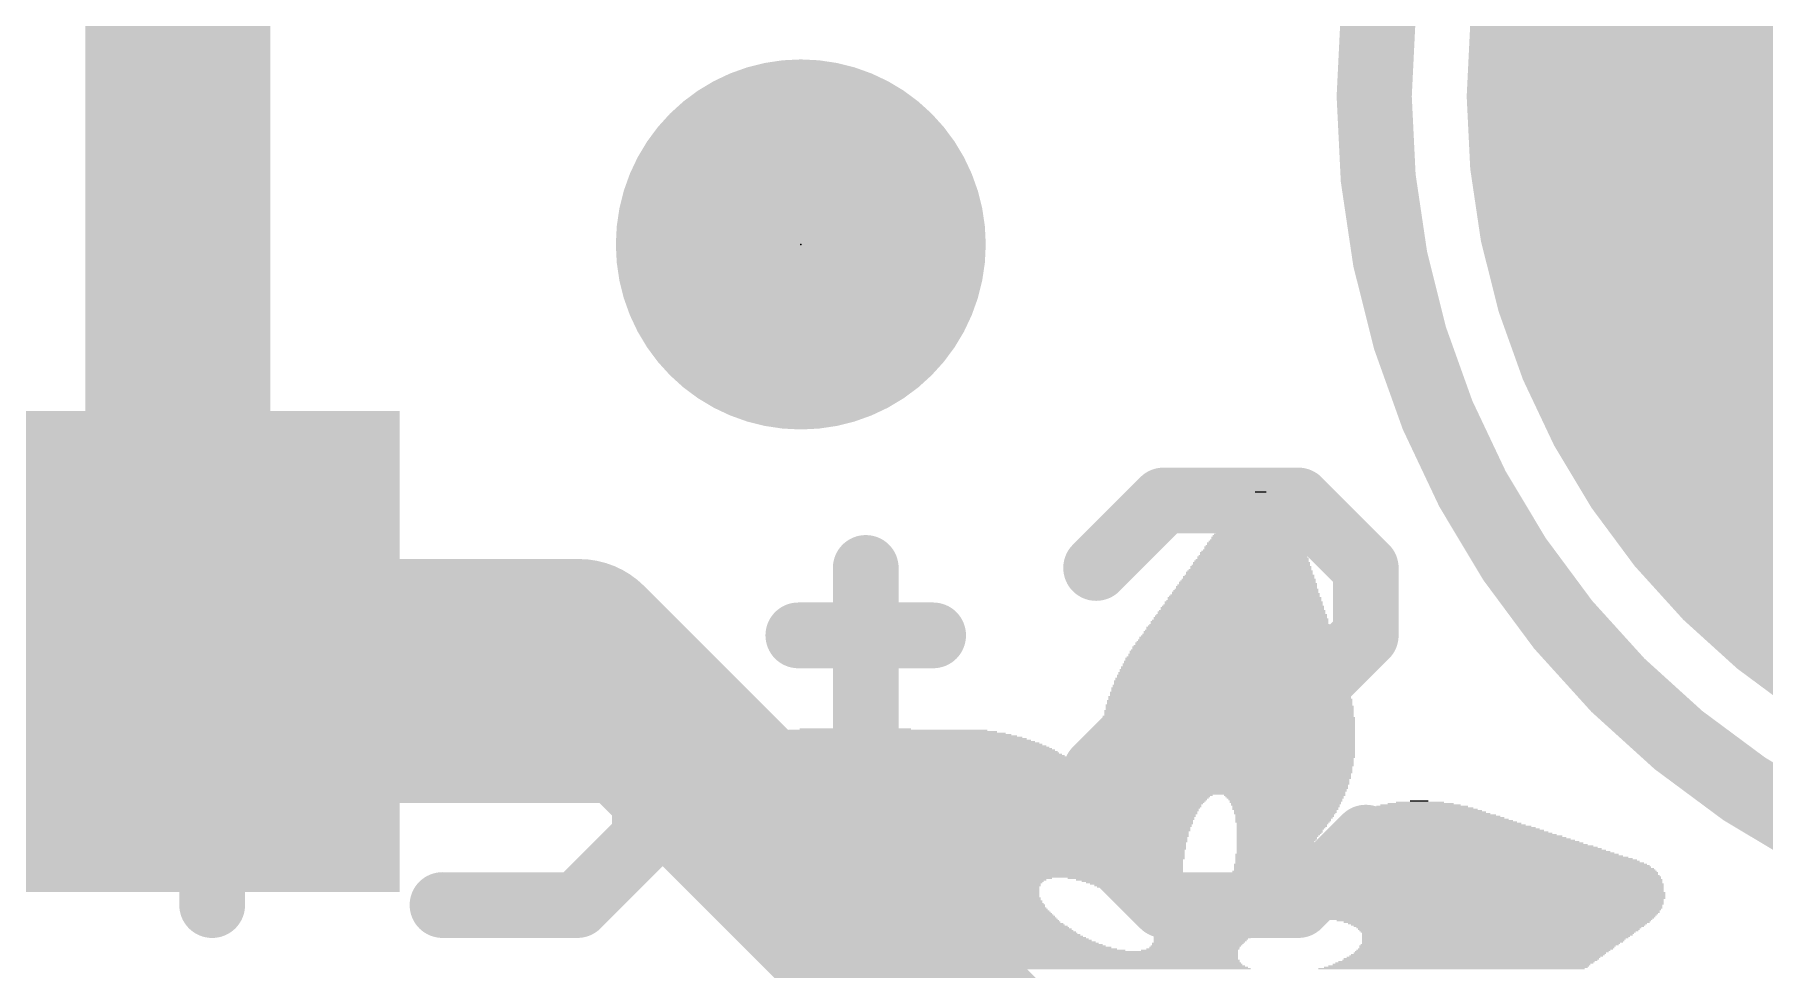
# Model space of a CAD drawing. Extents: x 0 to 23.1, y -0.1 to 28.2.
# Drawn here: x 14.629 to 19.305, y 23.141 to 25.667 of the extents above; entities that cross this region are included whole.
import ezdxf

# ---------------------------------------------------------------- set-up
doc = ezdxf.new("R2010")
doc.units = 0
for name, color, linetype in [('1', 12, 'CONTINUOUS'), ('17', 110, 'CONTINUOUS'), ('21', 40, 'CONTINUOUS'), ('22', 6, 'CONTINUOUS'), ('23', 53, 'CONTINUOUS')]:
    doc.layers.add(name, color=color, linetype=linetype)

# ---------------------------------------------------------------- blocks, each defined once
blk = doc.blocks.new('RECT')
blk.add_solid([(-0.5, -0.5), (0.5, -0.5), (-0.5, 0.5), (0.5, 0.5)])
blk = doc.blocks.new('PIE')
at = {"const_width": 0.5}
blk.add_lwpolyline([(0, -0.25, 1), (0, 0.25, 1), (0, -0.25)], format="xyb", dxfattribs=at)
blk = doc.blocks.new('ROUNDP')
at = {"const_width": 0.5}
blk.add_lwpolyline([(0, -0.25, 1), (0, 0.25, 1), (0, -0.25)], format="xyb", dxfattribs=at)

msp = doc.modelspace()

# ---------------------------------------------------------------- linework, layer by layer
at = {"layer": '1', "const_width": 0.5}
for points in [[(15.016, 24), (15.016, 25.984)], [(16.1, 24), (15.016, 24)], [(17.4, 22.7), (16.1, 24)]]:
    msp.add_lwpolyline(points, dxfattribs=at)
at = {"layer": '1', "const_width": 0.25}
for points in [[(15.016, 24.125, 1), (15.016, 23.875)], [(16.1884, 24.0884, 1), (16.0116, 23.9116)], [(16.1, 23.875, 1), (16.1, 24.125)], [(14.891, 24, 1), (15.141, 24)]]:
    msp.add_lwpolyline(points, format="xyb", dxfattribs=at)
at = {"layer": '21', "const_width": 0.2032}
msp.add_lwpolyline([(20.5, 23.25, 1), (20.5, 27.75, 1), (20.5, 23.25)], format="xyb", dxfattribs=at)
at = {"layer": '22', "const_width": 0.1778}
for points in [[(17.4983, 24.2258), (17.6805, 24.408)], [(17.6805, 24.408), (18.0449, 24.408)], [(18.0449, 24.408), (18.2271, 24.2258)], [(16.8755, 24.2258), (16.8755, 23.4971)], [(18.2271, 24.2258), (18.2271, 24.0437)], [(14.7443, 24.0437), (14.5621, 24.0437)], [(15.1087, 23.6793), (14.7443, 24.0437)], [(15.1087, 23.3149), (15.1087, 24.0437)], [(15.7315, 24.0437), (15.5494, 23.8615)], [(16.0959, 24.0437), (15.7315, 24.0437)], [(16.2781, 23.8615), (16.0959, 24.0437)], [(17.0577, 24.0437), (16.6933, 24.0437)], [(18.2271, 24.0437), (18.0449, 23.8615)], [(15.5494, 23.8615), (15.5494, 23.6793)], [(16.2781, 23.4971), (16.2781, 23.8615)], [(17.6805, 23.8615), (17.4983, 23.6793)], [(18.0449, 23.8615), (17.6805, 23.8615)], [(15.5494, 23.6793), (16.2781, 23.6793)], [(17.4983, 23.6793), (17.4983, 23.4971)], [(16.0959, 23.3149), (16.2781, 23.4971)], [(16.8755, 23.4971), (16.6933, 23.3149)], [(17.4983, 23.4971), (17.6805, 23.3149)], [(18.0449, 23.3149), (18.2271, 23.4971)], [(15.7315, 23.3149), (16.0959, 23.3149)], [(17.6805, 23.3149), (18.0449, 23.3149)]]:
    msp.add_lwpolyline(points, dxfattribs=at)
at = {"layer": '22', "const_width": 0.0889}
for points in [[(17.6805, 24.4525, 1), (17.6805, 24.3636)], [(17.712, 24.3766, 1), (17.6491, 24.4395)], [(18.0763, 24.4395, 1), (18.0135, 24.3766)], [(18.0449, 24.3636, 1), (18.0449, 24.4525)], [(16.92, 24.2258, 1), (16.8311, 24.2258)], [(17.4669, 24.2573, 1), (17.5298, 24.1944)], [(18.2716, 24.2258, 1), (18.1826, 24.2258)], [(18.1957, 24.1944, 1), (18.2585, 24.2573)], [(14.7758, 24.0751, 1), (14.7129, 24.0122)], [(14.7443, 23.9992, 1), (14.7443, 24.0881)], [(15.1532, 24.0437, 1), (15.0643, 24.0437)], [(15.7315, 24.0881, 1), (15.7315, 23.9992)], [(15.763, 24.0122, 1), (15.7001, 24.0751)], [(16.1273, 24.0751, 1), (16.0645, 24.0122)], [(16.0959, 23.9992, 1), (16.0959, 24.0881)], [(16.6933, 24.0881, 1), (16.6933, 23.9992)], [(17.0577, 23.9992, 1), (17.0577, 24.0881)], [(18.2585, 24.0122, 1), (18.1957, 24.0751)], [(18.1826, 24.0437, 1), (18.2716, 24.0437)], [(15.5938, 23.8615, 1), (15.5049, 23.8615)], [(16.3226, 23.8615, 1), (16.2337, 23.8615)], [(17.6805, 23.9059, 1), (17.6805, 23.817)], [(17.712, 23.83, 1), (17.6491, 23.8929)], [(18.0449, 23.817, 1), (18.0449, 23.9059)], [(15.5179, 23.8929, 1), (15.5808, 23.83)], [(16.2467, 23.83, 1), (16.3095, 23.8929)], [(18.0135, 23.8929, 1), (18.0763, 23.83)], [(15.0773, 23.6478, 1), (15.1401, 23.7107)], [(15.5494, 23.7237, 1), (15.5494, 23.6348)], [(16.2781, 23.6348, 1), (16.2781, 23.7237)], [(17.4669, 23.7107, 1), (17.5298, 23.6478)], [(17.5428, 23.6793, 1), (17.4539, 23.6793)], [(15.5049, 23.6793, 1), (15.5938, 23.6793)], [(16.3095, 23.4657, 1), (16.2467, 23.5285)], [(16.9069, 23.4657, 1), (16.8441, 23.5285)], [(17.5298, 23.5285, 1), (17.4669, 23.4657)], [(18.2585, 23.4657, 1), (18.1957, 23.5285)], [(16.2337, 23.4971, 1), (16.3226, 23.4971)], [(16.8311, 23.4971, 1), (16.92, 23.4971)], [(17.4539, 23.4971, 1), (17.5428, 23.4971)], [(15.7315, 23.3594, 1), (15.7315, 23.2705)], [(16.0645, 23.3463, 1), (16.1273, 23.2835)], [(16.0959, 23.2705, 1), (16.0959, 23.3594)], [(16.6619, 23.3463, 1), (16.7248, 23.2835)], [(17.6805, 23.3594, 1), (17.6805, 23.2705)], [(17.6491, 23.2835, 1), (17.712, 23.3463)], [(18.0135, 23.3463, 1), (18.0763, 23.2835)], [(18.0449, 23.2705, 1), (18.0449, 23.3594)], [(15.0643, 23.3149, 1), (15.1532, 23.3149)]]:
    msp.add_lwpolyline(points, format="xyb", dxfattribs=at)
at = {"layer": '23'}
msp.add_point((16.7, 25.1), dxfattribs=at)

# ---------------------------------------------------------------- block references
at = {"layer": '1'}
msp.add_blockref('PIE', (16.7, 25.1), dxfattribs=at)
at = {"layer": '1', "xscale": 1.2, "yscale": 1.3, "rotation": 180}
msp.add_blockref('RECT', (15.016, 24), dxfattribs=at)
at = {"layer": '17', "xscale": 4, "yscale": 4}
msp.add_blockref('ROUNDP', (20.5, 25.5), dxfattribs=at)
msp.add_blockref('ROUNDP', (20.5, 25.5), dxfattribs=at)
at = {"layer": '21'}
for p, xscale, yscale in [((17.9469, 24.4079), 0.1219, 0.0038), ((17.9469, 24.4117), 0.1143, 0.0038), ((17.9488, 24.4155), 0.1029, 0.0038), ((17.9469, 24.4194), 0.0915, 0.0039), ((17.9468, 24.4232), 0.0762, 0.0038), ((17.9469, 24.427), 0.0609, 0.0038), ((17.943, 24.4308), 0.0305, 0.0038), ((17.9412, 24.3622), 0.1867, 0.0038), ((17.943, 24.366), 0.1829, 0.0038), ((17.943, 24.3698), 0.1753, 0.0038), ((17.945, 24.3774), 0.1715, 0.0038), ((17.945, 24.3736), 0.1715, 0.0038), ((17.9449, 24.3813), 0.1638, 0.0039), ((17.9468, 24.3851), 0.16, 0.0038), ((17.9468, 24.3889), 0.1524, 0.0038), ((17.9468, 24.3965), 0.1448, 0.0038), ((17.9468, 24.3927), 0.1448, 0.0038), ((17.9469, 24.4003), 0.1371, 0.0038), ((17.9469, 24.4041), 0.1295, 0.0038), ((17.9335, 24.3165), 0.2324, 0.0038), ((17.9354, 24.3241), 0.2286, 0.0038), ((17.9354, 24.3203), 0.2286, 0.0038), ((17.9354, 24.3279), 0.221, 0.0038), ((17.9373, 24.3355), 0.2172, 0.0038), ((17.9373, 24.3317), 0.2172, 0.0038), ((17.9373, 24.3393), 0.2096, 0.0038), ((17.9392, 24.3432), 0.2058, 0.0039), ((17.9412, 24.347), 0.2019, 0.0038), ((17.9393, 24.3508), 0.1981, 0.0038), ((17.9412, 24.3546), 0.1943, 0.0038), ((17.943, 24.3584), 0.1905, 0.0038), ((17.9221, 24.267), 0.2857, 0.0039), ((17.924, 24.2708), 0.2819, 0.0038), ((17.9259, 24.2746), 0.2781, 0.0038), ((17.9259, 24.2822), 0.2705, 0.0038), ((17.9259, 24.2784), 0.2705, 0.0038), ((17.9277, 24.286), 0.2667, 0.0038), ((17.9277, 24.2936), 0.2591, 0.0038), ((17.9297, 24.2898), 0.2629, 0.0038), ((17.9297, 24.2974), 0.2552, 0.0038), ((17.9316, 24.3012), 0.2514, 0.0038), ((17.9316, 24.3089), 0.2438, 0.0038), ((17.9316, 24.3051), 0.2438, 0.0039), ((17.9335, 24.3127), 0.24, 0.0038), ((17.9145, 24.2212), 0.3315, 0.0038), ((17.9164, 24.2289), 0.3277, 0.0039), ((17.9164, 24.225), 0.3277, 0.0038), ((17.9164, 24.2327), 0.3201, 0.0038), ((17.9183, 24.2403), 0.3163, 0.0038), ((17.9183, 24.2365), 0.3163, 0.0038), ((17.9183, 24.2441), 0.3086, 0.0038), ((17.9202, 24.2479), 0.3048, 0.0038), ((17.9202, 24.2555), 0.2972, 0.0038), ((17.9221, 24.2517), 0.301, 0.0038), ((17.9221, 24.2593), 0.2934, 0.0038), ((17.924, 24.2631), 0.2896, 0.0038), ((17.9049, 24.1755), 0.381, 0.0038), ((17.9068, 24.1793), 0.3772, 0.0038), ((17.9068, 24.1869), 0.3696, 0.0038), ((17.9087, 24.1831), 0.3734, 0.0038), ((17.9088, 24.1908), 0.3657, 0.0039), ((17.9107, 24.1946), 0.3619, 0.0038), ((17.9107, 24.2022), 0.3543, 0.0038), ((17.9107, 24.1984), 0.3543, 0.0038), ((17.9125, 24.206), 0.3505, 0.0038), ((17.9125, 24.2136), 0.3429, 0.0038), ((17.9125, 24.2098), 0.3429, 0.0038), ((17.9145, 24.2174), 0.3391, 0.0038), ((17.8973, 24.1336), 0.4268, 0.0038), ((17.8973, 24.1298), 0.4268, 0.0038), ((17.8973, 24.1374), 0.4191, 0.0038), ((17.8993, 24.145), 0.4153, 0.0038), ((17.8993, 24.1412), 0.4153, 0.0038), ((17.8992, 24.1488), 0.4076, 0.0038), ((17.9011, 24.1527), 0.4038, 0.0039), ((17.9011, 24.1603), 0.3962, 0.0038), ((17.903, 24.1565), 0.4, 0.0038), ((17.903, 24.1641), 0.3924, 0.0038), ((17.9049, 24.1679), 0.3886, 0.0038), ((17.9049, 24.1717), 0.381, 0.0038), ((17.8859, 24.0803), 0.4801, 0.0038), ((17.8878, 24.0841), 0.4762, 0.0038), ((17.8878, 24.0917), 0.4686, 0.0038), ((17.8897, 24.0879), 0.4724, 0.0038), ((17.8897, 24.0955), 0.4648, 0.0038), ((17.8916, 24.0993), 0.461, 0.0038), ((17.8916, 24.1069), 0.4534, 0.0038), ((17.8916, 24.1031), 0.4534, 0.0038), ((17.8935, 24.1107), 0.4496, 0.0038), ((17.8935, 24.1184), 0.442, 0.0038), ((17.8935, 24.1146), 0.442, 0.0039), ((17.8954, 24.1222), 0.4382, 0.0038), ((17.8954, 24.126), 0.4306, 0.0038), ((17.8783, 24.0384), 0.5257, 0.0039), ((17.8783, 24.0345), 0.5257, 0.0038), ((17.8783, 24.0422), 0.5181, 0.0038), ((17.8802, 24.046), 0.5143, 0.0038), ((17.8802, 24.0536), 0.5067, 0.0038), ((17.882, 24.0498), 0.5105, 0.0038), ((17.882, 24.0574), 0.5029, 0.0038), ((17.882, 24.065), 0.4953, 0.0038), ((17.884, 24.0612), 0.4991, 0.0038), ((17.884, 24.0688), 0.4915, 0.0038), ((17.8859, 24.0726), 0.4877, 0.0038), ((17.8859, 24.0765), 0.4801, 0.0039), ((17.8707, 23.9926), 0.5715, 0.0038), ((17.8707, 23.9888), 0.5715, 0.0038), ((17.8707, 24.0003), 0.5639, 0.0039), ((17.8707, 23.9964), 0.5639, 0.0038), ((17.8726, 24.0041), 0.5601, 0.0038), ((17.8726, 24.0117), 0.5525, 0.0038), ((17.8726, 24.0079), 0.5525, 0.0038), ((17.8744, 24.0155), 0.5487, 0.0038), ((17.8744, 24.0231), 0.5411, 0.0038), ((17.8744, 24.0193), 0.5411, 0.0038), ((17.8764, 24.0269), 0.5373, 0.0038), ((17.8764, 24.0307), 0.5295, 0.0038), ((17.8649, 23.9431), 0.6134, 0.0038), ((17.8649, 23.9507), 0.6058, 0.0038), ((17.8649, 23.9469), 0.6058, 0.0038), ((17.8649, 23.9583), 0.5982, 0.0038), ((17.8668, 23.9545), 0.602, 0.0038), ((17.8668, 23.966), 0.5944, 0.0038), ((17.8668, 23.9622), 0.5944, 0.0039), ((17.8668, 23.9736), 0.5867, 0.0038), ((17.8668, 23.9698), 0.5867, 0.0038), ((17.8688, 23.9812), 0.5829, 0.0038), ((17.8688, 23.9774), 0.5829, 0.0038), ((17.8688, 23.985), 0.5753, 0.0038), ((17.8612, 23.9012), 0.6439, 0.0038), ((17.8612, 23.8974), 0.6439, 0.0038), ((17.8612, 23.8936), 0.6439, 0.0038), ((17.8611, 23.9088), 0.6362, 0.0038), ((17.8631, 23.905), 0.6401, 0.0038), ((17.863, 23.9202), 0.6324, 0.0038), ((17.863, 23.9164), 0.6324, 0.0038), ((17.863, 23.9126), 0.6324, 0.0038), ((17.863, 23.9279), 0.6248, 0.0038), ((17.863, 23.9241), 0.6248, 0.0039), ((17.863, 23.9355), 0.6172, 0.0038), ((17.8649, 23.9317), 0.621, 0.0038), ((17.8649, 23.9393), 0.6134, 0.0038), ((17.8573, 23.8555), 0.6668, 0.0038), ((17.8592, 23.8517), 0.6706, 0.0038), ((17.8592, 23.8479), 0.6706, 0.0039), ((17.8592, 23.8669), 0.663, 0.0038), ((17.8592, 23.8631), 0.663, 0.0038), ((17.8592, 23.8593), 0.663, 0.0038), ((17.8592, 23.8783), 0.6554, 0.0038), ((17.8592, 23.8745), 0.6554, 0.0038), ((17.8611, 23.8707), 0.6592, 0.0038), ((17.8612, 23.8898), 0.6515, 0.0038), ((17.8612, 23.886), 0.6515, 0.0039), ((17.8612, 23.8821), 0.6515, 0.0038), ((17.8554, 23.8059), 0.6858, 0.0038), ((17.8554, 23.8021), 0.6858, 0.0038), ((17.8554, 23.825), 0.6782, 0.0038), ((17.8573, 23.8212), 0.682, 0.0038), ((17.8573, 23.8174), 0.682, 0.0038), ((17.8573, 23.8136), 0.682, 0.0038), ((17.8573, 23.8098), 0.682, 0.0039), ((17.8573, 23.8402), 0.6744, 0.0038), ((17.8573, 23.8364), 0.6744, 0.0038), ((17.8573, 23.8326), 0.6744, 0.0038), ((17.8573, 23.8288), 0.6744, 0.0038), ((17.8592, 23.844), 0.6706, 0.0038), ((16.981, 23.7526), 0.7278, 0.0038), ((16.9772, 23.7564), 0.7124, 0.0038), ((16.9677, 23.764), 0.6858, 0.0038), ((16.9734, 23.7602), 0.6972, 0.0038), ((16.9639, 23.7678), 0.6705, 0.0038), ((16.9601, 23.7717), 0.6477, 0.0039), ((16.9544, 23.7755), 0.6287, 0.0038), ((16.9505, 23.7793), 0.6058, 0.0038), ((16.9429, 23.7831), 0.5754, 0.0038), ((16.9353, 23.7869), 0.5372, 0.0038), ((16.8477, 23.7907), 0.3009, 0.0038), ((17.8535, 23.7793), 0.6896, 0.0038), ((17.8535, 23.7755), 0.6896, 0.0038), ((17.8535, 23.7717), 0.6896, 0.0039), ((17.8535, 23.7678), 0.6896, 0.0038), ((17.8535, 23.764), 0.6896, 0.0038), ((17.8535, 23.7602), 0.6896, 0.0038), ((17.8535, 23.7564), 0.6896, 0.0038), ((17.8535, 23.7526), 0.6896, 0.0038), ((17.8554, 23.7983), 0.6858, 0.0038), ((17.8554, 23.7945), 0.6858, 0.0038), ((17.8554, 23.7907), 0.6858, 0.0038), ((17.8554, 23.7869), 0.6858, 0.0038), ((17.8554, 23.7831), 0.6858, 0.0038), ((17.0038, 23.7221), 0.8039, 0.0038), ((17.0077, 23.7183), 0.8115, 0.0038), ((17.0096, 23.7145), 0.8153, 0.0038), ((17.0134, 23.7107), 0.823, 0.0038), ((17.0153, 23.7069), 0.8268, 0.0038), ((17.0001, 23.7297), 0.7887, 0.0038), ((17.002, 23.7259), 0.7925, 0.0038), ((16.9905, 23.7412), 0.762, 0.0038), ((16.9943, 23.7374), 0.7696, 0.0038), ((16.9982, 23.7336), 0.7773, 0.0039), ((16.9886, 23.745), 0.7506, 0.0038), ((16.9848, 23.7488), 0.7354, 0.0038), ((17.8535, 23.7488), 0.6896, 0.0038), ((17.8535, 23.745), 0.6896, 0.0038), ((17.8535, 23.7412), 0.6896, 0.0038), ((17.8535, 23.7374), 0.6896, 0.0038), ((17.8535, 23.7336), 0.6896, 0.0039), ((17.8535, 23.7297), 0.6896, 0.0038), ((17.8535, 23.7259), 0.6896, 0.0038), ((17.8535, 23.7221), 0.6896, 0.0038), ((17.8535, 23.7183), 0.6896, 0.0038), ((17.8535, 23.7145), 0.6896, 0.0038), ((17.8516, 23.7107), 0.6858, 0.0038), ((17.8535, 23.7069), 0.682, 0.0038), ((17.0191, 23.6993), 0.842, 0.0038), ((17.0191, 23.7031), 0.8344, 0.0038), ((17.0229, 23.6955), 0.842, 0.0039), ((17.0248, 23.6916), 0.8458, 0.0038), ((17.0286, 23.6878), 0.8534, 0.0038), ((17.0306, 23.684), 0.8573, 0.0038), ((17.0325, 23.6802), 0.8611, 0.0038), ((17.0363, 23.6764), 0.8611, 0.0038), ((17.0382, 23.6726), 0.8649, 0.0038), ((17.0401, 23.6688), 0.8687, 0.0038), ((17.0438, 23.665), 0.8687, 0.0038), ((17.0458, 23.6612), 0.8725, 0.0038), ((17.8535, 23.7031), 0.682, 0.0038), ((17.8535, 23.6993), 0.682, 0.0038), ((17.8535, 23.6955), 0.682, 0.0039), ((17.8535, 23.6916), 0.682, 0.0038), ((17.8516, 23.6878), 0.6782, 0.0038), ((17.8516, 23.684), 0.6782, 0.0038), ((17.8535, 23.6802), 0.6744, 0.0038), ((17.8535, 23.6764), 0.6744, 0.0038), ((17.8535, 23.6726), 0.6744, 0.0038), ((17.8516, 23.6688), 0.6706, 0.0038), ((17.8516, 23.665), 0.6706, 0.0038), ((17.8535, 23.6612), 0.6668, 0.0038), ((17.0495, 23.6574), 0.8725, 0.0039), ((17.0514, 23.6535), 0.8763, 0.0038), ((17.0553, 23.6497), 0.8763, 0.0038), ((17.0592, 23.6459), 0.8763, 0.0038), ((17.0592, 23.6421), 0.8763, 0.0038), ((17.063, 23.6383), 0.8763, 0.0038), ((17.0668, 23.6345), 0.8763, 0.0038), ((17.0687, 23.6307), 0.8801, 0.0038), ((17.0706, 23.6269), 0.8763, 0.0038), ((17.0744, 23.6231), 0.8763, 0.0038), ((17.0763, 23.6193), 0.8801, 0.0039), ((17.08, 23.6154), 0.8801, 0.0038), ((17.8535, 23.6574), 0.6668, 0.0039), ((17.8516, 23.6535), 0.663, 0.0038), ((17.8535, 23.6497), 0.6592, 0.0038), ((17.8535, 23.6459), 0.6592, 0.0038), ((17.8535, 23.6421), 0.6592, 0.0038), ((17.8515, 23.6383), 0.6553, 0.0038), ((17.8515, 23.6269), 0.6477, 0.0038), ((17.8535, 23.6345), 0.6515, 0.0038), ((17.8535, 23.6307), 0.6515, 0.0038), ((17.8535, 23.6231), 0.6439, 0.0038), ((17.8515, 23.6193), 0.6401, 0.0039), ((17.8515, 23.6154), 0.6401, 0.0038), ((17.0819, 23.6116), 0.8763, 0.0038), ((17.0858, 23.6078), 0.8763, 0.0038), ((17.0877, 23.604), 0.8801, 0.0038), ((17.0895, 23.6002), 0.8763, 0.0038), ((17.0934, 23.5964), 0.8763, 0.0038), ((17.0973, 23.5926), 0.8763, 0.0038), ((17.0973, 23.5888), 0.8763, 0.0038), ((17.1011, 23.585), 0.8763, 0.0038), ((17.1049, 23.5812), 0.8763, 0.0039), ((17.1049, 23.5773), 0.8763, 0.0038), ((17.1087, 23.5735), 0.8763, 0.0038), ((17.2248, 23.5697), 1.1011, 0.0038), ((17.2248, 23.5659), 1.0935, 0.0038), ((17.6745, 23.6116), 0.2781, 0.0038), ((17.6707, 23.6078), 0.2705, 0.0038), ((17.6707, 23.604), 0.2629, 0.0038), ((17.6687, 23.6002), 0.259, 0.0038), ((17.6668, 23.5964), 0.2552, 0.0038), ((17.6668, 23.5926), 0.2476, 0.0038), ((17.6649, 23.5888), 0.2438, 0.0038), ((17.663, 23.585), 0.24, 0.0038), ((17.6649, 23.5812), 0.2362, 0.0039), ((17.663, 23.5773), 0.2324, 0.0038), ((17.663, 23.5735), 0.2248, 0.0038), ((18.0078, 23.6116), 0.3276, 0.0038), ((18.0078, 23.6078), 0.32, 0.0038), ((18.0097, 23.604), 0.3162, 0.0038), ((18.0097, 23.6002), 0.3086, 0.0038), ((18.0116, 23.5964), 0.3048, 0.0038), ((18.0097, 23.5926), 0.301, 0.0038), ((18.0116, 23.5888), 0.2972, 0.0038), ((18.0097, 23.585), 0.2934, 0.0038), ((18.0116, 23.5812), 0.2896, 0.0039), ((18.0097, 23.5773), 0.2858, 0.0038), ((18.0097, 23.5735), 0.2858, 0.0038), ((18.0097, 23.5697), 0.2782, 0.0038), ((18.0097, 23.5659), 0.2782, 0.0038), ((18.3812, 23.5659), 0.3429, 0.0038), ((18.3812, 23.5697), 0.32, 0.0038), ((18.3793, 23.5735), 0.301, 0.0038), ((18.3793, 23.5773), 0.2781, 0.0038), ((18.3793, 23.5812), 0.2477, 0.0039), ((18.3755, 23.585), 0.2171, 0.0038), ((18.3755, 23.5888), 0.1791, 0.0038), ((18.3736, 23.5926), 0.1295, 0.0038), ((18.3717, 23.5964), 0.0495, 0.0038), ((17.2248, 23.5621), 1.0935, 0.0038), ((17.2248, 23.5583), 1.0859, 0.0038), ((17.2267, 23.5545), 1.0821, 0.0038), ((17.2267, 23.5507), 1.0745, 0.0038), ((17.2267, 23.5469), 1.0745, 0.0038), ((17.2267, 23.5431), 1.0668, 0.0039), ((17.2287, 23.5392), 1.0629, 0.0038), ((17.2306, 23.5354), 1.0591, 0.0038), ((17.2287, 23.5316), 1.0553, 0.0038), ((17.2306, 23.5278), 1.0515, 0.0038), ((17.2306, 23.524), 1.0439, 0.0038), ((17.2306, 23.5202), 1.0439, 0.0038), ((18.0078, 23.5621), 0.2744, 0.0038), ((18.0078, 23.5583), 0.2667, 0.0038), ((18.0078, 23.5545), 0.2667, 0.0038), ((18.0059, 23.5507), 0.2629, 0.0038), ((18.0039, 23.5469), 0.2591, 0.0038), ((18.0039, 23.5431), 0.2591, 0.0039), ((18.0021, 23.5392), 0.2553, 0.0038), ((18.0021, 23.5354), 0.2476, 0.0038), ((18.0002, 23.5316), 0.2438, 0.0038), ((18.0002, 23.5278), 0.2438, 0.0038), ((17.9983, 23.524), 0.24, 0.0038), ((17.9964, 23.5202), 0.2362, 0.0038), ((18.4154, 23.5202), 0.5639, 0.0038), ((18.4117, 23.524), 0.5487, 0.0038), ((18.4098, 23.5278), 0.5295, 0.0038), ((18.4041, 23.5316), 0.5105, 0.0038), ((18.4022, 23.5354), 0.4915, 0.0038), ((18.3983, 23.5392), 0.4762, 0.0038), ((18.3964, 23.5431), 0.4572, 0.0039), ((18.3926, 23.5469), 0.442, 0.0038), ((18.3907, 23.5507), 0.423, 0.0038), ((18.3888, 23.5545), 0.4038, 0.0038), ((18.3869, 23.5583), 0.3848, 0.0038), ((18.3831, 23.5621), 0.362, 0.0038), ((17.2325, 23.5164), 1.0401, 0.0038), ((17.2325, 23.5126), 1.0325, 0.0038), ((17.2343, 23.5088), 1.0287, 0.0038), ((17.2343, 23.505), 1.0287, 0.0039), ((17.2363, 23.5011), 1.0249, 0.0038), ((17.2363, 23.4973), 1.0173, 0.0038), ((17.2382, 23.4935), 1.0135, 0.0038), ((17.2382, 23.4897), 1.0135, 0.0038), ((17.2401, 23.4859), 1.0096, 0.0038), ((17.2401, 23.4821), 1.002, 0.0038), ((17.242, 23.4783), 0.9982, 0.0038), ((17.242, 23.4745), 0.9982, 0.0038), ((17.9945, 23.5164), 0.2324, 0.0038), ((17.9945, 23.5126), 0.2324, 0.0038), ((17.9926, 23.5088), 0.2286, 0.0038), ((17.9887, 23.5011), 0.2209, 0.0038), ((17.9869, 23.4973), 0.2171, 0.0038), ((17.9869, 23.4935), 0.2171, 0.0038), ((18.3469, 23.4821), 0.9372, 0.0038), ((18.3526, 23.4783), 0.9486, 0.0038), ((18.3603, 23.4745), 0.9639, 0.0038), ((17.9907, 23.505), 0.2247, 0.0039), ((17.985, 23.4897), 0.2133, 0.0038), ((17.9831, 23.4859), 0.2095, 0.0038), ((18.4479, 23.4859), 0.7125, 0.0038), ((18.4441, 23.4897), 0.6973, 0.0038), ((18.4402, 23.4935), 0.682, 0.0038), ((18.4364, 23.4973), 0.6668, 0.0038), ((18.4346, 23.5011), 0.6477, 0.0038), ((18.4288, 23.505), 0.6286, 0.0039), ((18.425, 23.5088), 0.6134, 0.0038), ((18.4212, 23.5126), 0.5982, 0.0038), ((18.4193, 23.5164), 0.5791, 0.0038), ((17.2439, 23.4707), 0.9944, 0.0038), ((17.2458, 23.4669), 0.9906, 0.0039), ((17.2439, 23.463), 0.9868, 0.0038), ((17.2458, 23.4592), 0.983, 0.0038), ((17.2477, 23.4554), 0.9792, 0.0038), ((17.2496, 23.4516), 0.9754, 0.0038), ((17.2496, 23.4478), 0.9754, 0.0038), ((17.2515, 23.444), 0.9716, 0.0038), ((17.2534, 23.4402), 0.9678, 0.0038), ((17.2535, 23.4364), 0.9601, 0.0038), ((17.2535, 23.4326), 0.9601, 0.0038), ((17.2553, 23.4288), 0.9563, 0.0039), ((18.3926, 23.4516), 1.0364, 0.0038), ((18.3983, 23.4478), 1.0478, 0.0038), ((18.4059, 23.444), 1.063, 0.0038), ((18.4117, 23.4402), 1.0745, 0.0038), ((18.4174, 23.4364), 1.0859, 0.0038), ((18.4212, 23.4326), 1.0935, 0.0038), ((18.4269, 23.4288), 1.1049, 0.0039), ((18.3774, 23.463), 0.9982, 0.0038), ((18.3831, 23.4592), 1.0096, 0.0038), ((18.3888, 23.4554), 1.021, 0.0038), ((18.366, 23.4707), 0.9753, 0.0038), ((18.3717, 23.4669), 0.9867, 0.0039), ((17.2572, 23.4249), 0.9525, 0.0038), ((17.2592, 23.4211), 0.9487, 0.0038), ((17.2592, 23.4173), 0.9487, 0.0038), ((17.2611, 23.4135), 0.9449, 0.0038), ((17.263, 23.4097), 0.9411, 0.0038), ((17.2648, 23.4059), 0.9373, 0.0038), ((17.2648, 23.4021), 0.9373, 0.0038), ((17.2668, 23.3983), 0.9335, 0.0038), ((17.2687, 23.3945), 0.9297, 0.0038), ((17.2687, 23.3907), 0.9297, 0.0039), ((17.0934, 23.3868), 0.5715, 0.0038), ((17.0877, 23.383), 0.5524, 0.0038), ((17.0858, 23.3792), 0.541, 0.0038), ((17.5773, 23.3868), 0.3124, 0.0038), ((17.5887, 23.383), 0.2896, 0.0038), ((17.5964, 23.3792), 0.2743, 0.0038), ((18.4441, 23.3907), 1.1621, 0.0039), ((18.4441, 23.3868), 1.1621, 0.0038), ((18.4459, 23.383), 1.1659, 0.0038), ((18.4459, 23.3792), 1.1659, 0.0038), ((18.4402, 23.4059), 1.1468, 0.0038), ((18.4421, 23.4021), 1.1506, 0.0038), ((18.4421, 23.3983), 1.1506, 0.0038), ((18.4441, 23.3945), 1.1545, 0.0038), ((18.4288, 23.4249), 1.1164, 0.0038), ((18.4326, 23.4211), 1.124, 0.0038), ((18.4345, 23.4173), 1.1278, 0.0038), ((18.4383, 23.4135), 1.1354, 0.0038), ((18.4402, 23.4097), 1.1392, 0.0038), ((17.0839, 23.3754), 0.5372, 0.0038), ((17.0839, 23.3716), 0.5296, 0.0038), ((17.0858, 23.3678), 0.5258, 0.0038), ((17.0858, 23.364), 0.5182, 0.0038), ((17.0858, 23.3602), 0.5182, 0.0038), ((17.0877, 23.3564), 0.5144, 0.0038), ((17.0896, 23.3526), 0.5106, 0.0039), ((17.0915, 23.3487), 0.5068, 0.0038), ((17.0915, 23.3449), 0.5068, 0.0038), ((17.0934, 23.3411), 0.503, 0.0038), ((17.0953, 23.3373), 0.4992, 0.0038), ((17.0972, 23.3335), 0.503, 0.0038), ((17.6021, 23.3754), 0.2629, 0.0038), ((17.6077, 23.3716), 0.2515, 0.0038), ((17.6135, 23.3678), 0.2401, 0.0038), ((17.6173, 23.364), 0.2324, 0.0038), ((17.623, 23.3602), 0.221, 0.0038), ((17.6268, 23.3564), 0.2134, 0.0038), ((17.6325, 23.3526), 0.2096, 0.0039), ((17.6364, 23.3487), 0.2019, 0.0038), ((17.6402, 23.3449), 0.1943, 0.0038), ((17.6421, 23.3411), 0.1905, 0.0038), ((17.6458, 23.3373), 0.1829, 0.0038), ((17.6516, 23.3335), 0.1791, 0.0038), ((18.4403, 23.3373), 1.1925, 0.0038), ((18.4403, 23.3335), 1.1925, 0.0038), ((18.4422, 23.3449), 1.1887, 0.0038), ((18.4422, 23.3411), 1.1887, 0.0038), ((18.4422, 23.3564), 1.1811, 0.0038), ((18.4422, 23.3526), 1.1811, 0.0039), ((18.4441, 23.3487), 1.1849, 0.0038), ((18.4441, 23.364), 1.1773, 0.0038), ((18.4441, 23.3602), 1.1773, 0.0038), ((18.4441, 23.3754), 1.1697, 0.0038), ((18.4459, 23.3716), 1.1735, 0.0038), ((18.4459, 23.3678), 1.1735, 0.0038), ((17.0992, 23.3297), 0.4991, 0.0038), ((17.1029, 23.3259), 0.4991, 0.0038), ((17.1049, 23.3221), 0.4953, 0.0038), ((17.1068, 23.3183), 0.4991, 0.0038), ((17.1105, 23.3145), 0.4991, 0.0039), ((17.1124, 23.3106), 0.4953, 0.0038), ((17.1181, 23.303), 0.4991, 0.0038), ((17.1163, 23.3068), 0.4953, 0.0038), ((17.122, 23.2992), 0.4991, 0.0038), ((17.1258, 23.2954), 0.4991, 0.0038), ((17.1315, 23.2878), 0.503, 0.0038), ((17.1296, 23.2916), 0.4991, 0.0038), ((17.6534, 23.3297), 0.1753, 0.0038), ((17.6573, 23.3259), 0.1676, 0.0038), ((17.6592, 23.3221), 0.1638, 0.0038), ((17.6649, 23.3183), 0.16, 0.0038), ((17.6668, 23.3145), 0.1562, 0.0039), ((17.6687, 23.3106), 0.1524, 0.0038), ((17.6744, 23.3068), 0.1486, 0.0038), ((17.6763, 23.303), 0.1448, 0.0038), ((17.6801, 23.2992), 0.1448, 0.0038), ((17.6839, 23.2954), 0.1447, 0.0038), ((17.6859, 23.2916), 0.1409, 0.0038), ((17.6897, 23.2878), 0.1409, 0.0038), ((18.4117, 23.2878), 1.2039, 0.0038), ((18.4154, 23.2916), 1.2039, 0.0038), ((18.4193, 23.2954), 1.204, 0.0038), ((18.4212, 23.2992), 1.2002, 0.0038), ((18.425, 23.303), 1.2002, 0.0038), ((18.4288, 23.3106), 1.2002, 0.0038), ((18.4288, 23.3068), 1.2002, 0.0038), ((18.4307, 23.3145), 1.1964, 0.0039), ((18.4345, 23.3221), 1.1964, 0.0038), ((18.4345, 23.3183), 1.1964, 0.0038), ((18.4365, 23.3297), 1.1925, 0.0038), ((18.4365, 23.3259), 1.1925, 0.0038), ((17.1353, 23.284), 0.503, 0.0038), ((17.141, 23.2764), 0.5067, 0.0039), ((17.1392, 23.2802), 0.5029, 0.0038), ((17.1449, 23.2725), 0.5067, 0.0038), ((17.1486, 23.2687), 0.5067, 0.0038), ((17.1544, 23.2649), 0.5105, 0.0038), ((17.1581, 23.2611), 0.5105, 0.0038), ((17.162, 23.2573), 0.5182, 0.0038), ((17.1658, 23.2535), 0.5182, 0.0038), ((17.1715, 23.2497), 0.522, 0.0038), ((17.1753, 23.2459), 0.522, 0.0038), ((17.181, 23.2421), 0.5258, 0.0038), ((17.1848, 23.2383), 0.5258, 0.0039), ((17.6935, 23.284), 0.141, 0.0038), ((17.6992, 23.2802), 0.1448, 0.0038), ((18.3164, 23.2764), 1.3716, 0.0039), ((17.8421, 23.2725), 0.4153, 0.0038), ((17.8325, 23.2687), 0.3886, 0.0038), ((17.823, 23.2649), 0.3696, 0.0038), ((17.8173, 23.2611), 0.3506, 0.0038), ((17.8134, 23.2573), 0.3353, 0.0038), ((17.8078, 23.2535), 0.3239, 0.0038), ((17.804, 23.2497), 0.3086, 0.0038), ((17.8002, 23.2459), 0.3009, 0.0038), ((17.7982, 23.2421), 0.2895, 0.0038), ((17.7945, 23.2383), 0.2819, 0.0039), ((18.4021, 23.2802), 1.2078, 0.0038), ((18.4078, 23.284), 1.2039, 0.0038), ((18.5736, 23.2725), 0.8496, 0.0038), ((18.5812, 23.2687), 0.8268, 0.0038), ((18.5831, 23.2649), 0.8078, 0.0038), ((18.5851, 23.2611), 0.7963, 0.0038), ((18.5869, 23.2573), 0.7848, 0.0038), ((18.5869, 23.2535), 0.7696, 0.0038), ((18.5869, 23.2497), 0.762, 0.0038), ((18.5869, 23.2459), 0.7544, 0.0038), ((18.585, 23.2421), 0.743, 0.0038), ((18.585, 23.2383), 0.7354, 0.0039), ((17.1906, 23.2344), 0.5295, 0.0038), ((17.1963, 23.2306), 0.5334, 0.0038), ((17.202, 23.2268), 0.5372, 0.0038), ((17.2077, 23.223), 0.541, 0.0038), ((17.2115, 23.2192), 0.5486, 0.0038), ((17.2191, 23.2154), 0.5563, 0.0038), ((17.2248, 23.2116), 0.5601, 0.0038), ((17.2343, 23.2078), 0.5639, 0.0038), ((17.2401, 23.204), 0.5677, 0.0038), ((17.2496, 23.2002), 0.5792, 0.0039), ((17.2592, 23.1963), 0.5905, 0.0038), ((17.2725, 23.1925), 0.6096, 0.0038), ((17.7507, 23.1925), 0.2629, 0.0038), ((17.7601, 23.1963), 0.2515, 0.0038), ((17.764, 23.2002), 0.2439, 0.0039), ((17.7677, 23.204), 0.2439, 0.0038), ((17.7735, 23.2116), 0.2476, 0.0038), ((17.7716, 23.2078), 0.2438, 0.0038), ((17.7906, 23.2344), 0.2743, 0.0038), ((17.7869, 23.2306), 0.2667, 0.0038), ((17.785, 23.2268), 0.2629, 0.0038), ((17.7811, 23.223), 0.2552, 0.0038), ((17.7792, 23.2192), 0.2514, 0.0038), ((17.7773, 23.2154), 0.2476, 0.0038), ((18.545, 23.1925), 0.6858, 0.0038), ((18.5507, 23.1963), 0.6896, 0.0038), ((18.5564, 23.204), 0.6934, 0.0038), ((18.5545, 23.2002), 0.6896, 0.0039), ((18.5622, 23.2078), 0.6973, 0.0038), ((18.5773, 23.2268), 0.7201, 0.0038), ((18.5831, 23.2344), 0.7316, 0.0038), ((18.5793, 23.2306), 0.7239, 0.0038), ((18.5736, 23.223), 0.7125, 0.0038), ((18.5717, 23.2192), 0.7087, 0.0038), ((18.5698, 23.2154), 0.7049, 0.0038), ((18.566, 23.2116), 0.6973, 0.0038), ((17.4268, 23.1887), 0.9106, 0.0038), ((17.4287, 23.1849), 0.9068, 0.0038), ((17.4306, 23.1811), 0.903, 0.0038), ((17.4344, 23.1773), 0.8954, 0.0038), ((17.4363, 23.1735), 0.8916, 0.0038), ((17.4382, 23.1697), 0.8878, 0.0038), ((17.442, 23.1659), 0.8878, 0.0038), ((17.4459, 23.1621), 0.8801, 0.0039), ((17.4497, 23.1582), 0.8801, 0.0038), ((17.4535, 23.1544), 0.8801, 0.0038), ((17.4611, 23.1506), 0.8801, 0.0038), ((17.4668, 23.1468), 0.8839, 0.0038), ((18.4707, 23.1468), 0.7124, 0.0038), ((18.4784, 23.1506), 0.7049, 0.0038), ((18.486, 23.1544), 0.6973, 0.0038), ((18.4936, 23.1582), 0.6972, 0.0038), ((18.4993, 23.1621), 0.6934, 0.0039), ((18.5088, 23.1659), 0.6896, 0.0038), ((18.5126, 23.1697), 0.6896, 0.0038), ((18.5183, 23.1735), 0.6858, 0.0038), ((18.526, 23.1773), 0.6858, 0.0038), ((18.5298, 23.1811), 0.6858, 0.0038), ((18.5355, 23.1849), 0.682, 0.0038), ((18.5412, 23.1887), 0.6858, 0.0038), ((17.4744, 23.143), 0.884, 0.0038), ((18.4593, 23.143), 0.7201, 0.0038)]:
    msp.add_blockref('RECT', p, dxfattribs=dict(at, xscale=xscale, yscale=yscale))

doc.saveas('drawing.dxf')
